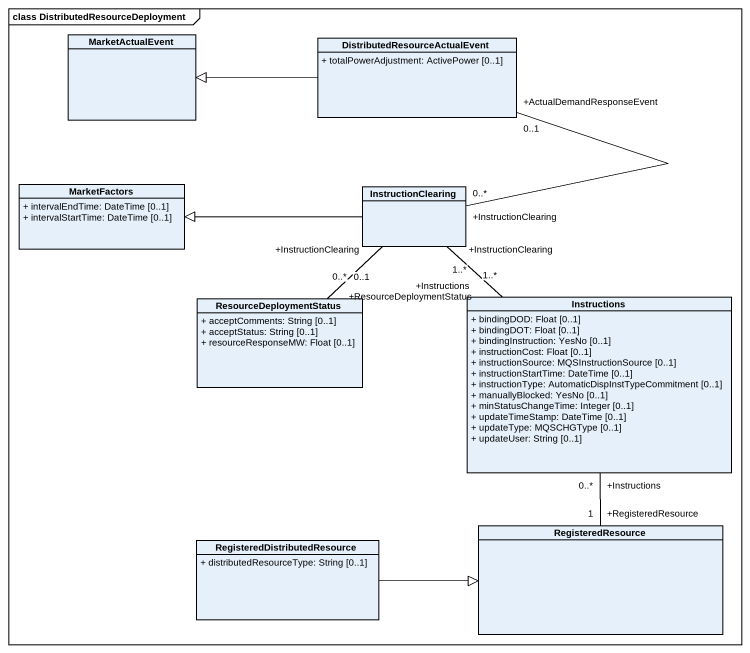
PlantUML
@startuml
mainframe class DistributedResourceDeployment
hide circle
hide empty members
skinparam classAttributeIconSize 0
class MarketActualEvent
class "DistributedResourceActualEvent" as DistributedResourceActualEve {
  + totalPowerAdjustment: ActivePower [0..1]
}
class MarketFactors {
  + intervalEndTime: DateTime [0..1]
  + intervalStartTime: DateTime [0..1]
}
class InstructionClearing
class ResourceDeploymentStatus {
  + acceptComments: String [0..1]
  + acceptStatus: String [0..1]
  + resourceResponseMW: Float [0..1]
}
class Instructions {
  + bindingDOD: Float [0..1]
  + bindingDOT: Float [0..1]
  + bindingInstruction: YesNo [0..1]
  + instructionCost: Float [0..1]
  + instructionSource: MQSInstructionSource [0..1]
  + instructionStartTime: DateTime [0..1]
  + instructionType: AutomaticDispInstTypeCommitment [0..1]
  + manuallyBlocked: YesNo [0..1]
  + minStatusChangeTime: Integer [0..1]
  + updateTimeStamp: DateTime [0..1]
  + updateType: MQSCHGType [0..1]
  + updateUser: String [0..1]
}
class "RegisteredDistributedResource" as RegisteredDistributedResourc {
  + distributedResourceType: String [0..1]
}
class RegisteredResource
DistributedResourceActualEve -left-|> MarketActualEvent
DistributedResourceActualEve "+ActualDemandResponseEvent\n0..1" -- "+InstructionClearing\n0..*" InstructionClearing
InstructionClearing -left-|> MarketFactors
InstructionClearing "+InstructionClearing\n0..1" -- "+ResourceDeploymentStatus\n0..*" ResourceDeploymentStatus
Instructions "+Instructions\n1..*" -up- "+InstructionClearing\n1..*" InstructionClearing
Instructions "+Instructions\n0..*" -- "+RegisteredResource\n1" RegisteredResource
RegisteredDistributedResourc -right-|> RegisteredResource
@enduml
